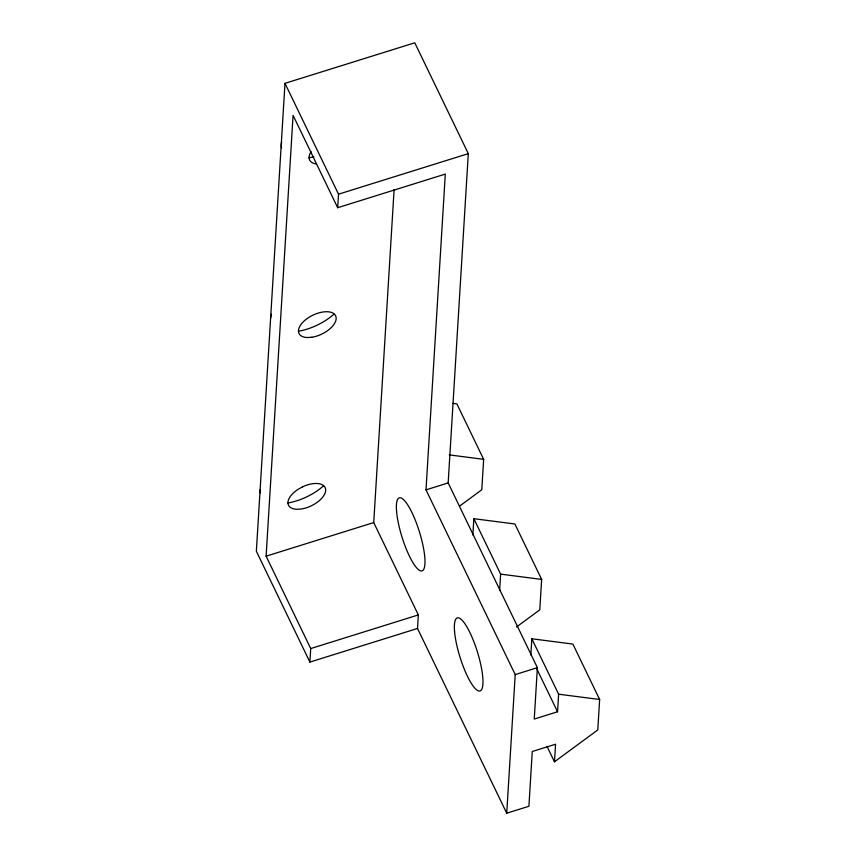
<?xml version="1.0" encoding="UTF-8"?>
<svg xmlns="http://www.w3.org/2000/svg" width="856" height="856" viewBox="0 0 856 856"><rect width="100%" height="100%" fill="white"/><g stroke="black" fill="none" stroke-linecap="round" stroke-linejoin="round"><path stroke-width="1.28" d="M394.102 189.604L373.73 522.567L418.338 614.94L417.514 628.465L309.893 662.084L256.361 551.232L284.984 83.342L414.775 42.8L468.307 153.641L448.17 482.923L537.386 667.659L534.251 719.051L557.534 711.775L558.615 694.195L531.844 638.779L572.867 644.076L599.639 699.491L597.777 729.922L554.474 761.808L547.07 746.486M309.893 662.084L310.717 648.559L266.109 556.186L293.073 115.346L337.681 207.708L445.302 174.089L425.999 489.857L515.216 674.592L506.731 813.2L528.912 806.277L532.261 751.504L555.555 744.228L554.474 761.808M337.681 207.708L338.516 194.184L284.984 83.342M472.854 535.021L473.85 518.693L514.884 523.99L541.645 579.416L539.783 609.836L516.553 626.956M452.92 403.401L456.89 403.914L483.651 459.33L481.789 489.76L459.608 506.099M499.615 590.437L500.621 574.119L473.85 518.693M530.848 655.097L531.844 638.779M338.516 194.184L468.307 153.641M425.999 489.857L448.17 482.923M266.109 556.186L373.73 522.567M310.717 648.559L418.338 614.94M515.216 674.592L537.386 667.659M449.24 454.889L483.651 459.33M500.621 574.119L541.645 579.416M558.615 694.195L599.639 699.491M537.033 669.328L557.534 711.775M417.514 628.465L506.731 813.2M316.538 164.01A20.33 10.454 -25.8 0 1 311.135 151.694M313.906 156.766A40.66 20.908 -25.8 0 1 309.059 157.804M281.538 147.97A40.66 20.908 -25.8 0 1 281.645 142.053M334.054 314.099A40.66 20.908 -25.8 0 1 298.455 331.24M270.689 317.95A40.66 20.908 -25.8 0 1 271.373 314.205M323.557 485.844A40.66 20.908 -25.8 0 1 287.948 502.975M260.427 493.142A40.66 20.908 -25.8 0 1 260.181 489.685M302.607 486.807L297.995 489.375A20.33 10.454 -25.8 0 0 296.775 509.288L301.248 509.01A20.33 10.454 -25.8 0 0 325.665 490.499A20.33 10.454 -25.8 0 0 302.607 486.807M311.755 337.275L307.283 337.542A20.33 10.454 -25.8 0 1 307.079 318.603A20.33 10.454 -25.8 0 1 336.001 316.848A20.33 10.454 -25.8 0 1 311.755 337.275M396.574 511.428A38.274 9.095 72.7 0 0 419.868 570.577A38.274 9.095 72.7 0 0 415.674 521.122A38.274 9.095 72.7 0 0 396.574 511.428M454.568 631.503A38.274 9.095 72.7 0 0 477.862 690.653A38.274 9.095 72.7 0 0 473.668 641.208A38.274 9.095 72.7 0 0 454.568 631.503"/></g></svg>
